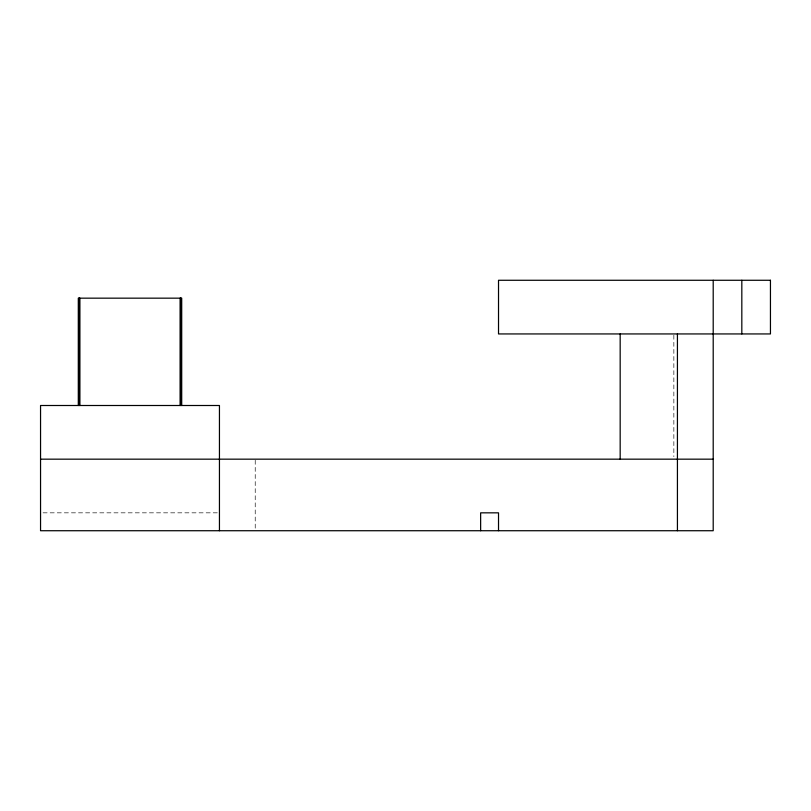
<?xml version="1.0" encoding="UTF-8"?>
<svg xmlns="http://www.w3.org/2000/svg" width="811" height="811" viewBox="0 0 811 811"><rect width="100%" height="100%" fill="white"/><g stroke="black" fill="none" stroke-linecap="round" stroke-linejoin="round"><path stroke-width="0.61" stroke-dasharray="4.05 3.04" d="M43.074 512.836L218.189 512.836M673.85 335.207L673.85 456.644M255.222 460.283L255.222 529.613"/><path stroke-width="1.22" d="M40.55 459.168L713.204 459.168M741.822 280.271L741.822 333.939M713.204 280.271L713.204 530.729L40.55 530.729L40.55 405.5L219.446 405.5L219.446 530.729M677.428 333.939L677.428 530.729M620.172 333.939L620.172 459.168M498.522 530.729L498.522 512.836L480.639 512.836L480.639 530.729M181.705 405.5L181.705 298.164L78.302 298.164L78.302 405.5M181.167 298.164L181.167 405.5M180.63 298.164L180.63 405.5M180.093 298.164L180.093 405.5M79.904 298.164L79.904 405.5M79.366 298.164L79.366 405.5M78.829 298.164L78.829 405.5M770.45 280.271L498.522 280.271L498.522 333.939L770.45 333.939L770.45 280.271"/></g></svg>
